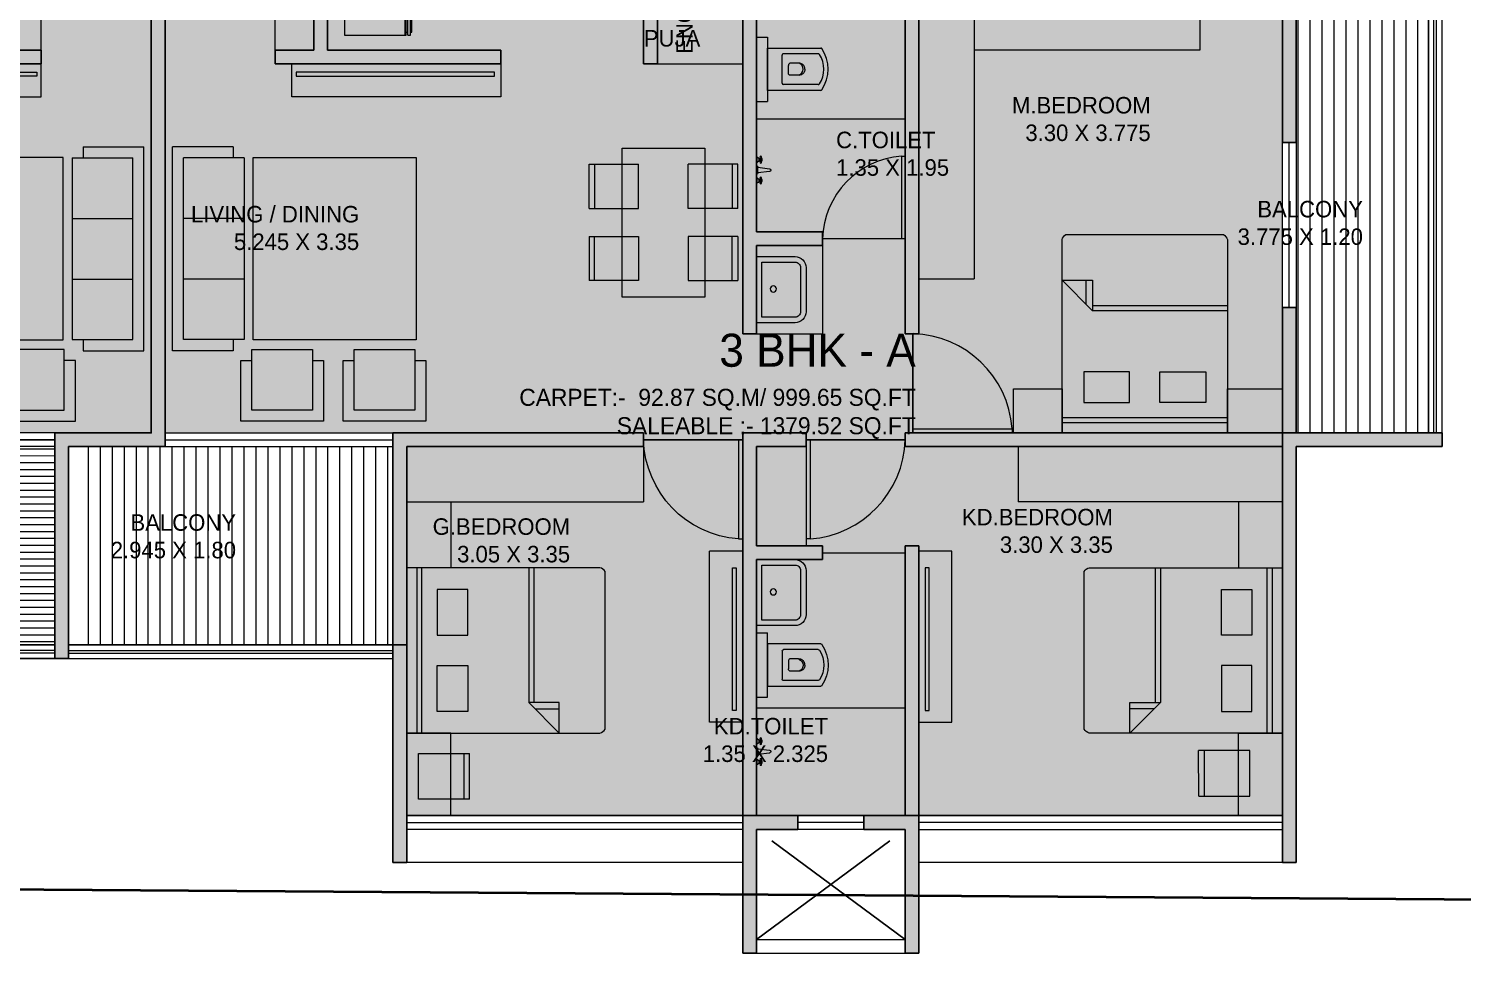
# Model space of a CAD drawing. Header units: metres. Extents: x 494 to 1845, y -666 to 1061.
# Drawn here: x 1758.202 to 1759.066, y 275.565 to 276.122 of the extents above; entities that cross this region are included whole.
import ezdxf

# ---------------------------------------------------------------- set-up
doc = ezdxf.new("R2010")
doc.units = ezdxf.units.M
doc.header["$MEASUREMENT"] = 0
for name, pattern in [('1', [0]), ('141011 - Typical Flr Plans -1 - 1.5 & 1-2 BHK_ Kolshet Namrata1$0$HIDDEN', [0.375, 0.25, -0.125]), ('DASHED2', [0.375, 0.25, -0.125])]:
    doc.linetypes.add(name, pattern=pattern)
for name, color, linetype in [('A-AREA', 1, 'Continuous'), ('CLOUMN GRID', 7, 'Continuous'), ('door', 8, 'Continuous'), ('PLOT - SURVEY', 1, '1'), ('sliding', 4, '1'), ('VDA-TEXT', 250, '1'), ('VDA-WALL BELOW', 8, 'Continuous')]:
    doc.layers.add(name, color=color, linetype=linetype)
for name, color, linetype, lineweight in [('A-Furniture', 8, 'Continuous', 13), ('VDA-DOOR', 23, 'Continuous', 5), ('VDA-FURNITURE', 8, 'Continuous', 13), ('VDA-HATCH', 8, 'Continuous', 9), ('VDA-RAILING', 25, 'Continuous', 5), ('VDA-SLIDING DOOR', 4, 'Continuous', 9), ('VDA-WALL', 250, 'Continuous', 25), ('VDA_FURNITURE', 8, 'Continuous', 13), ('WALL BELOW', 8, 'Continuous', 9), ('window', 5, 'Continuous', 13)]:
    doc.layers.add(name, color=color, linetype=linetype, lineweight=lineweight)
doc.styles.add('arial', font='arial.ttf', dxfattribs={"height": 0.3})
doc.styles.get("Standard").update_dxf_attribs({"font": 'arial.ttf'})

# ---------------------------------------------------------------- blocks, each defined once
blk = doc.blocks.new('zw$FFF1')
at = {"layer": 'A-Furniture', "color": 8, "extrusion": (1.51523e-06, 1.20478e-06, 1)}
for p, q in [((1.371, 2.489), (0.621, 2.489)), ((0.621, 2.489), (0.621, 1.939)), ((1.371, 1.939), (1.371, 2.489)), ((2.299, 2.489), (1.549, 2.489)), ((1.549, 2.489), (1.549, 1.939)), ((2.299, 1.939), (2.299, 2.489)), ((1.271, 2.389), (0.721, 2.389)), ((0.721, 2.389), (0.721, 1.839)), ((1.271, 1.839), (1.271, 2.389)), ((2.199, 2.389), (1.649, 2.389)), ((1.649, 2.389), (1.649, 1.839)), ((2.199, 1.839), (2.199, 2.389)), ((0.621, 1.939), (0.721, 1.939)), ((0.721, 1.939), (0.721, 1.939)), ((0.721, 1.839), (1.271, 1.839)), ((1.271, 1.939), (1.371, 1.939)), ((1.549, 1.939), (1.649, 1.939)), ((1.649, 1.939), (1.649, 1.939)), ((1.649, 1.839), (2.199, 1.839)), ((2.199, 1.939), (2.299, 1.939))]:
    blk.add_line(p, q, dxfattribs=at)
at = {"layer": 'A-Furniture', "color": 8, "extrusion": (1.51523e-06, -1.20478e-06, 1)}
for p, q in [((0.55, 1.85), (0, 1.85)), ((0, 1.85), (0, 0)), ((0.55, 1.75), (0.55, 1.85)), ((0.65, 1.75), (0.1, 1.75)), ((0.1, 1.75), (0.1, 0.1)), ((0.65, 0.1), (0.65, 1.75)), ((2.213, 1.753), (0.733, 1.753)), ((0.733, 1.753), (0.733, 0.097)), ((2.213, 0.097), (2.213, 1.753)), ((0.65, 1.2), (0.1, 1.2)), ((0.65, 0.65), (0.1, 0.65)), ((0.55, 0), (0, 0)), ((0.65, 0.1), (0.1, 0.1)), ((0.55, 0), (0.55, 0.1)), ((0.733, 0.097), (2.213, 0.097))]:
    blk.add_line(p, q, dxfattribs=at)
blk = doc.blocks.new('zw$7E38')
at = {"layer": 'VDA-HATCH'}
h = blk.add_hatch(color=8, dxfattribs=at)
h.dxf.hatch_style = 1
h.paths.add_polyline_path([(4.6, 9.9), (4.725, 9.9), (4.725, 10.8), (8.075, 10.8), (8.075, 7.375), (6.825, 7.375), (6.825, 7.25), (8.55, 7.25), (8.55, 7.375), (8.2, 7.375), (8.2, 8.875), (8.55, 8.875), (8.55, 9), (8.2, 9), (8.2, 10.925), (4.6, 10.925)])
h.paths.add_polyline_path([(0, 10.325), (1.6, 10.325), (1.6, 9.182), (1.475, 9.182), (1.475, 10.2), (0.125, 10.2), (0.125, 3.9), (0.825, 3.9), (0.825, 3.775), (0.125, 3.775), (0.125, 2.45), (0, 2.45), (0, 7.8)])
h.paths.add_polyline_path([(0.875, 7.738), (0.875, 7.8), (1.475, 7.8), (1.475, 8.582), (1.6, 8.582), (1.6, 7.8), (3.25, 7.8), (3.625, 7.8), (3.625, 7.675), (3.25, 7.675), (3.25, 4.8), (3.125, 4.8), (3.125, 7.675), (0.875, 7.675)])
h.paths.add_polyline_path([(4.15, 3.775), (4.15, 3.9), (6.375, 3.9), (6.375, 0), (6.25, 0), (6.25, 3.775)])
h.paths.add_polyline_path([(9.55, 9), (9.675, 9), (9.675, 3.775), (8.8, 3.775), (8.8, 1.85), (8.675, 1.85), (8.675, 3.9), (9.55, 3.9)])
h.paths.add_polyline_path([(4, 5.6), (4, 5.725), (4.6, 5.725), (4.6, 7.675), (4.225, 7.675), (4.225, 7.8), (4.6, 7.8), (4.6, 8.7), (4.725, 8.7), (4.725, 7.8), (5.625, 7.8), (5.625, 7.25), (5.5, 7.25), (5.5, 7.675), (4.725, 7.675), (4.725, 4.8), (4.6, 4.8), (4.6, 5.6)])
h.paths.add_polyline_path([(3.125, 0), (3.125, 3.775), (2.425, 3.775), (2.425, 3.9), (3.25, 3.9), (3.25, 0)])
at = {"layer": 'VDA-HATCH', "lineweight": 30, "true_color": 0xf2f5ea}
h = blk.add_hatch(color=7, dxfattribs=at)
h.dxf.hatch_style = 1
h.paths.add_polyline_path([(3.188, 3.9), (3.25, 3.9), (3.25, 3.838), (4.15, 3.838), (4.15, 3.9), (6.375, 3.9), (8.525, 3.9), (9.55, 3.9), (9.55, 8.938), (8.55, 8.938), (8.55, 8.875), (8.2, 8.875), (8.2, 7.375), (8.55, 7.375), (8.55, 7.25), (6.825, 7.25), (6.825, 7.375), (8.075, 7.375), (8.075, 10.8), (5.625, 10.8), (5.625, 7.8), (5.625, 7.25), (5.5, 7.25), (5.5, 7.675), (4.725, 7.675), (4.725, 4.8), (4.6, 4.8), (4.6, 5.6), (4, 5.6), (4, 5.663), (3.25, 5.663), (3.25, 4.8), (3.188, 4.8)])
h.paths.add_polyline_path([(0.125, 3.9), (1.325, 3.9), (3.125, 3.9), (3.188, 3.9), (3.188, 4.8), (3.125, 4.8), (3.125, 7.675), (0.875, 7.675), (0.875, 7.738), (0.125, 7.738)])
h.paths.add_polyline_path([(3.25, 0.425), (6.25, 0.425), (6.25, 3.775), (4.15, 3.775), (4.15, 3.838), (3.25, 3.838)])
at = {"layer": 'VDA-HATCH', "lineweight": 18, "true_color": 0xd3dcb7}
h = blk.add_hatch(dxfattribs=at)
h.set_pattern_fill('ANSI31', color=254, scale=0.5, angle=134.9993)
h.set_pattern_definition([(179.9993, (28.49362, 2.90785), (-7.6e-07, -0.0625), [])])
h.paths.add_polyline_path([(0.125, 2.575), (3.125, 2.575), (3.125, 3.775), (2.425, 3.775), (0.825, 3.775), (0.125, 3.775)])
h.paths.add_polyline_path([(6.375, 1.975), (8.675, 1.975), (8.675, 3.775), (6.375, 3.775), (6.375, 1.975)])
at = {"layer": 'A-AREA', "color": 160}
blk.add_lwpolyline([(4.725, 10.8), (8.075, 10.8), (8.075, 8.875), (8.55, 8.875), (8.55, 9), (9.55, 9), (9.55, 3.9), (8.675, 3.9), (8.675, 1.975), (6.25, 1.975), (6.25, 0.425), (3.25, 0.425), (3.25, 2.575), (0.125, 2.575), (0.125, 10.2), (1.475, 10.2), (1.475, 7.675), (4.725, 7.675)], close=True, dxfattribs=at)
at = {"layer": 'sliding'}
blk.add_line((8.675, 3.838), (6.375, 3.838), dxfattribs=at)
at = {"layer": 'VDA-FURNITURE'}
blk.add_line((8.55, 7.375), (8.55, 8.875), dxfattribs=at)
blk.add_lwpolyline([(6.825, 7.25), (6.825, 6.95), (8.55, 6.95), (8.55, 7.25)], dxfattribs=at)
blk.add_lwpolyline([(6.884, 7.175), (8.51, 7.175), (8.51, 7.139), (6.884, 7.139)], close=True, dxfattribs=at)
at = {"layer": 'VDA-RAILING'}
for p, q in [((8.675, 1.925), (6.375, 1.925)), ((8.675, 1.9), (6.375, 1.9))]:
    blk.add_line(p, q, dxfattribs=at)
at = {"layer": 'VDA-WALL'}
for p, q in [((9.55, 9), (9.55, 3.9)), ((9.55, 7.25), (9.55, 9)), ((9.675, 9), (9.675, 3.9)), ((9.675, 7.375), (9.675, 9)), ((8.55, 7.375), (8.2, 7.375)), ((8.55, 7.25), (8.55, 7.375)), ((9.675, 7.375), (9.675, 3.775)), ((8.55, 7.25), (6.825, 7.25)), ((9.55, 7.25), (9.55, 3.9)), ((8.675, 1.85), (8.675, 3.9)), ((8.675, 3.9), (9.55, 3.9)), ((8.8, 1.85), (8.8, 3.775)), ((8.8, 3.775), (9.675, 3.775)), ((8.675, 1.85), (8.8, 1.85))]:
    blk.add_line(p, q, dxfattribs=at)
at = {"layer": 'VDA-WALL BELOW'}
for p, q in [((8.675, 1.975), (6.375, 1.975)), ((8.675, 1.85), (6.375, 1.85))]:
    blk.add_line(p, q, dxfattribs=at)
at = {"layer": 'WALL BELOW'}
for p, q in [((8.675, 3.9), (6.375, 3.9)), ((8.675, 3.775), (6.375, 3.775))]:
    blk.add_line(p, q, dxfattribs=at)
at = {"layer": 'VDA-FURNITURE', "rotation": 180.0000002734224}
blk.add_blockref('zw$FFF1', (9.482, 6.496), dxfattribs=at)
blk = doc.blocks.new('zw$FB86')
at = {"layer": 'VDA-FURNITURE'}
for points in [[(0, 0.45), (0, 0.1, 0.414214), (0.1, 0), (0.5, 0, 0.414214), (0.6, 0.1), (0.6, 0.45)], [(0.05, 0.4), (0.05, 0.1, 0.414214), (0.1, 0.05), (0.5, 0.05, 0.414214), (0.55, 0.1), (0.55, 0.4)]]:
    blk.add_lwpolyline(points, format="xyb", close=True, dxfattribs=at)
blk.add_circle((0.294, 0.297), 0.0278, dxfattribs=at)
blk = doc.blocks.new('zw$1B49')
at = {"layer": 'VDA-FURNITURE'}
for p, q in [((0, 0), (0.072, 0)), ((0.013, 0.007), (0.059, 0.007)), ((0.026, 0.042), (0.02, 0.042)), ((0.026, 0.036), (0.02, 0.036)), ((0.048, 0.02), (0.024, 0.02)), ((0.026, 0.026), (0.026, 0.052)), ((0.026, 0.052), (0.046, 0.052)), ((0.046, 0.026), (0.026, 0.026)), ((0.046, 0.052), (0.046, 0.026)), ((0.046, 0.042), (0.052, 0.042)), ((0.046, 0.036), (0.052, 0.036)), ((0.091, 0), (0.169, 0)), ((0.117, 0.117), (0.104, 0.013)), ((0.104, 0.013), (0.156, 0.013)), ((0.156, 0.013), (0.143, 0.117)), ((0.189, 0), (0.261, 0)), ((0.202, 0.007), (0.248, 0.007)), ((0.215, 0.042), (0.209, 0.042)), ((0.215, 0.036), (0.209, 0.036)), ((0.237, 0.02), (0.212, 0.02)), ((0.215, 0.026), (0.215, 0.052)), ((0.215, 0.052), (0.235, 0.052)), ((0.235, 0.026), (0.215, 0.026)), ((0.235, 0.052), (0.235, 0.026)), ((0.235, 0.042), (0.241, 0.042)), ((0.235, 0.036), (0.241, 0.036))]:
    blk.add_line(p, q, dxfattribs=at)
for centre in [(0.013, 0.039), (0.036, 0.039), (0.059, 0.039), (0.202, 0.039), (0.225, 0.039), (0.248, 0.039)]:
    blk.add_circle(centre, 0.00728, dxfattribs=at)
for centre, radius, start, end in [((0.13, 0.117), 0.013, 0, 180), ((-0.01, 0.036), 0.0371, 285.2551, 344.7449), ((0.081, 0.036), 0.0371, 195.2551, 254.7449), ((0.11, -0.005), 0.0191, 106.1502, 163.8498), ((0.151, -0.005), 0.0191, 16.1502, 73.8498), ((0.179, 0.036), 0.0371, 285.2551, 344.7449), ((0.27, 0.036), 0.0371, 195.2551, 254.7449)]:
    blk.add_arc(centre, radius, start, end, dxfattribs=at)
blk = doc.blocks.new('zw$2702')
at = {"layer": 'VDA-FURNITURE'}
for p, q in [((0.55, 0), (0.55, 0.585)), ((0.65, 0.585), (0.55, 0.585)), ((0.65, 0), (0.65, 0.585)), ((0.066, 0.485), (0.55, 0.485)), ((0.089, 0.432), (0.406, 0.432)), ((0.418, 0.42), (0.418, 0.164)), ((0.55, 0.485), (0.55, 0.1)), ((0.21, 0.297), (0.211, 0.3)), ((0.21, 0.294), (0.21, 0.297)), ((0.21, 0.292), (0.21, 0.294)), ((0.21, 0.292), (0.21, 0.291)), ((0.21, 0.292), (0.21, 0.292)), ((0.21, 0.291), (0.21, 0.289)), ((0.21, 0.289), (0.21, 0.287)), ((0.21, 0.287), (0.211, 0.283)), ((0.211, 0.305), (0.213, 0.309)), ((0.211, 0.3), (0.211, 0.305)), ((0.211, 0.283), (0.211, 0.279)), ((0.211, 0.279), (0.213, 0.274)), ((0.213, 0.309), (0.214, 0.314)), ((0.213, 0.274), (0.214, 0.269)), ((0.214, 0.314), (0.217, 0.319)), ((0.214, 0.269), (0.217, 0.264)), ((0.217, 0.319), (0.22, 0.324)), ((0.217, 0.264), (0.22, 0.259)), ((0.22, 0.324), (0.223, 0.329)), ((0.223, 0.329), (0.228, 0.334)), ((0.228, 0.334), (0.234, 0.338)), ((0.234, 0.338), (0.24, 0.342)), ((0.24, 0.342), (0.248, 0.344)), ((0.248, 0.344), (0.257, 0.346)), ((0.257, 0.346), (0.268, 0.347)), ((0.268, 0.347), (0.278, 0.347)), ((0.278, 0.347), (0.287, 0.347)), ((0.287, 0.347), (0.296, 0.347)), ((0.296, 0.347), (0.303, 0.347)), ((0.303, 0.347), (0.31, 0.347)), ((0.31, 0.347), (0.316, 0.347)), ((0.316, 0.347), (0.321, 0.347)), ((0.321, 0.347), (0.325, 0.347)), ((0.325, 0.347), (0.329, 0.347)), ((0.329, 0.347), (0.332, 0.347)), ((0.332, 0.347), (0.334, 0.347)), ((0.334, 0.347), (0.336, 0.347)), ((0.336, 0.347), (0.338, 0.347)), ((0.338, 0.347), (0.339, 0.347)), ((0.339, 0.347), (0.34, 0.347)), ((0.34, 0.347), (0.342, 0.347)), ((0.342, 0.347), (0.346, 0.347)), ((0.346, 0.347), (0.35, 0.346)), ((0.35, 0.346), (0.354, 0.344)), ((0.354, 0.344), (0.357, 0.34)), ((0.357, 0.34), (0.358, 0.337)), ((0.358, 0.337), (0.359, 0.334)), ((0.359, 0.334), (0.36, 0.33)), ((0.36, 0.33), (0.36, 0.326)), ((0.36, 0.326), (0.36, 0.259)), ((0.089, 0.152), (0.406, 0.152)), ((0.22, 0.259), (0.223, 0.254)), ((0.223, 0.254), (0.228, 0.249)), ((0.228, 0.249), (0.234, 0.245)), ((0.234, 0.245), (0.24, 0.242)), ((0.24, 0.242), (0.248, 0.239)), ((0.248, 0.239), (0.257, 0.237)), ((0.257, 0.237), (0.268, 0.237)), ((0.268, 0.237), (0.278, 0.237)), ((0.278, 0.237), (0.287, 0.237)), ((0.287, 0.237), (0.296, 0.237)), ((0.296, 0.237), (0.304, 0.237)), ((0.304, 0.237), (0.31, 0.237)), ((0.31, 0.237), (0.316, 0.237)), ((0.316, 0.237), (0.321, 0.237)), ((0.321, 0.237), (0.325, 0.237)), ((0.325, 0.237), (0.329, 0.237)), ((0.329, 0.237), (0.332, 0.237)), ((0.332, 0.237), (0.334, 0.237)), ((0.334, 0.237), (0.336, 0.237)), ((0.336, 0.237), (0.339, 0.237)), ((0.339, 0.237), (0.339, 0.237)), ((0.339, 0.237), (0.34, 0.237)), ((0.34, 0.237), (0.343, 0.237)), ((0.35, 0.239), (0.354, 0.242)), ((0.354, 0.242), (0.357, 0.245)), ((0.357, 0.245), (0.358, 0.248)), ((0.358, 0.248), (0.359, 0.251)), ((0.359, 0.251), (0.36, 0.255)), ((0.36, 0.255), (0.36, 0.259)), ((0.55, 0.1), (0.066, 0.1)), ((0.65, 0), (0.55, 0))]:
    blk.add_line(p, q, dxfattribs=at)
for centre, radius, start, end in [((0.339, 0.292), 0.339, 146.5315, 213.4685), ((0.288, 0.292), 0.249, 147.4568, 212.5432), ((0.066, 0.473), 0.012, 90, 146.5315), ((0.089, 0.42), 0.012, 90, 150.4907), ((0.406, 0.42), 0.012, 0, 90), ((0.285, 0.291), 0.0588, 109.8583, 247.3192), ((0.089, 0.164), 0.012, 209.5093, 270), ((0.334, 0.28), 0.0442, 281.0815, 290.9254), ((0.406, 0.164), 0.012, 270, 0), ((0.066, 0.112), 0.012, 213.4685, 270)]:
    blk.add_arc(centre, radius, start, end, dxfattribs=at)
blk = doc.blocks.new('zw$DE63')
at = {"layer": 'VDA-FURNITURE', "extrusion": (-1.50799e-06, 1.20478e-06, 1)}
for p, q in [((0, 1.465), (0, 0.035)), ((1.8, 1.5), (0.046, 1.5)), ((0.692, 1.223), (0.415, 1.5)), ((0.415, 1.5), (0.415, 1.223)), ((1.8, 1.5), (1.662, 1.5)), ((1.662, 1.5), (1.662, 0)), ((1.708, 0), (1.708, 1.5)), ((1.8, 0), (1.8, 1.5)), ((1.8, 0), (1.8, 1.5)), ((1.246, 0.888), (1.246, 1.304)), ((1.246, 1.304), (1.523, 1.304)), ((1.523, 1.304), (1.523, 0.888)), ((0.635, 1.281), (0.415, 1.281)), ((0.415, 1.223), (0.692, 1.223)), ((0.646, 0), (0.646, 1.223)), ((0.692, 0), (0.692, 1.223)), ((1.523, 0.888), (1.246, 0.888)), ((1.523, 0.612), (1.246, 0.612)), ((1.246, 0.612), (1.246, 0.196)), ((1.523, 0.196), (1.523, 0.612)), ((1.246, 0.196), (1.523, 0.196)), ((0.046, 0), (1.8, 0)), ((1.662, 0), (1.8, 0))]:
    blk.add_line(p, q, dxfattribs=at)
at = {"layer": 'VDA-FURNITURE'}
for centre, start, end in [((0.065, 1.427), 104.4386, 149.3026), ((0.065, 0.073), 210.6974, 255.5614)]:
    blk.add_arc(centre, 0.0756, start, end, dxfattribs=at)
blk = doc.blocks.new('zw$DD4')
at = {"layer": 'A-Furniture', "extrusion": (1.20478e-06, -1.51523e-06, 1)}
for p, q in [((0.3, 1.352), (0.3, 0)), ((1.05, 1.352), (0.3, 1.352)), ((1.05, 0), (1.05, 1.352)), ((0.45, 1.203), (0, 1.203)), ((0, 0.803), (0, 1.203)), ((0.05, 1.203), (0.05, 0.803)), ((0.45, 0.803), (0.45, 1.203)), ((0.9, 0.803), (0.9, 1.203)), ((0.9, 1.203), (1.35, 1.203)), ((1.3, 1.203), (1.3, 0.803)), ((1.35, 0.803), (1.35, 1.203)), ((0, 0.803), (0.45, 0.803)), ((1.35, 0.803), (0.9, 0.803)), ((0, 0.547), (0.45, 0.547)), ((0, 0.547), (0, 0.147)), ((0.05, 0.147), (0.05, 0.547)), ((0.45, 0.547), (0.45, 0.147)), ((1.35, 0.547), (0.9, 0.547)), ((0.9, 0.547), (0.9, 0.147)), ((1.3, 0.147), (1.3, 0.547)), ((1.35, 0.547), (1.35, 0.147)), ((0, 0.147), (0.45, 0.147)), ((1.35, 0.147), (0.9, 0.147)), ((0.3, 0), (1.05, 0))]:
    blk.add_line(p, q, dxfattribs=at)
blk = doc.blocks.new('zw$8B81')
at = {"layer": 'VDA-FURNITURE', "extrusion": (-2.11098e-05, -1.08635e-08, 1)}
for p, q in [((0.013, 0.575), (0, 0.575)), ((0, 0.575), (0, 0.325)), ((0.037, 0.6), (0.013, 0.6)), ((0.013, 0.6), (0.013, 0)), ((0.037, 0.6), (0.037, 0)), ((0.05, 0.575), (0.037, 0.575)), ((0.612, 0.6), (0.05, 0.6)), ((0.05, 0.6), (0.05, 0)), ((0.062, 0.6), (0.062, 0)), ((0.612, 0), (0.612, 0.6)), ((0.013, 0.325), (0, 0.325)), ((0.013, 0), (0.037, 0)), ((0.037, 0.025), (0.05, 0.025)), ((0.05, 0), (0.612, 0))]:
    blk.add_line(p, q, dxfattribs=at)
blk = doc.blocks.new('DFV')
at = {"layer": 'VDA_FURNITURE'}
for p, q in [((164.983, 153.532), (164.983, 153.067)), ((164.983, 153.532), (165.397, 153.532)), ((165.397, 153.481), (164.983, 153.481)), ((165.397, 153.067), (165.397, 153.532)), ((164.983, 153.067), (165.397, 153.067))]:
    blk.add_line(p, q, dxfattribs=at)
blk = doc.blocks.new('zw$F1DC')
at = {"layer": 'VDA-DOOR'}
for p, q in [((0, 0), (0, 0.9)), ((0, 0.038), (0.9, 0.038)), ((0, 0), (0.9, 0)), ((0.9, 0.038), (0.9, 0))]:
    blk.add_line(p, q, dxfattribs=at).dxf.unprotected_set("ltscale", 0)
at = {"layer": 'VDA-DOOR', "linetype": 'DASHED2', "ltscale": 0.3}
blk.add_arc((-0.028, -0.03), 0.931, 4.2128, 88.2563, dxfattribs=at)
blk = doc.blocks.new('zw$AB1F')
at = {"layer": 'VDA-DOOR', "xscale": 1.111111111003124, "yscale": 1.111111111003124, "zscale": 1.111111111003124, "rotation": 90.00000000080222}
blk.add_blockref('zw$F1DC', (1, 0), dxfattribs=at)
blk = doc.blocks.new('ASDFFFFFFFF')
at = {"layer": 'VDA-HATCH', "extrusion": (4.36827e-06, 5.81046e-06, 1)}
h = blk.add_hatch(color=8, dxfattribs=at)
h.dxf.hatch_style = 1
h.paths.add_polyline_path([(1550.06, 505.881), (1550.06, 505.819), (1553.485, 505.819), (1553.485, 502.044), (1553.61, 502.044), (1553.61, 505.819), (1554.935, 505.819), (1554.935, 505.944), (1553.61, 505.944), (1553.61, 507.081), (1553.485, 507.081), (1553.485, 505.944), (1550.06, 505.944)])
h.paths.add_polyline_path([(1543.215, 512.219), (1548.71, 512.219), (1548.71, 512.094), (1544.815, 512.094), (1544.815, 509.419), (1546.485, 509.419), (1546.485, 509.294), (1544.34, 509.294), (1544.34, 509.419), (1544.69, 509.419), (1544.69, 510.769), (1544.34, 510.769), (1544.34, 510.894), (1544.69, 510.894), (1544.69, 512.094), (1543.215, 512.094)])
h.paths.add_polyline_path([(1550.06, 507.431), (1550.06, 506.844), (1550.185, 506.844), (1550.185, 509.719), (1552.735, 509.719), (1552.735, 509.844), (1551.085, 509.844), (1551.085, 511.194), (1552.135, 511.194), (1552.135, 511.319), (1550.96, 511.319), (1550.96, 509.844), (1550.06, 509.844), (1550.06, 509.844), (1549.685, 509.844), (1549.685, 509.719), (1550.06, 509.719)])
h.paths.add_polyline_path([(1545.41, 505.944), (1545.41, 502.044), (1545.535, 502.044), (1545.535, 505.819), (1547.685, 505.819), (1547.685, 505.944), (1545.41, 505.944)])
h.paths.add_polyline_path([(1542.34, 505.944), (1542.34, 503.894), (1542.465, 503.894), (1542.465, 505.819), (1543.34, 505.819), (1543.34, 510.894), (1543.215, 510.894), (1543.215, 505.944)])
h.paths.add_polyline_path([(1547.685, 509.844), (1547.685, 509.294), (1547.81, 509.294), (1547.81, 509.719), (1548.585, 509.719), (1548.585, 506.844), (1548.71, 506.844), (1548.71, 507.644), (1549.31, 507.644), (1549.31, 507.769), (1548.71, 507.769), (1548.71, 509.719), (1549.085, 509.719), (1549.085, 509.844), (1548.71, 509.844), (1548.71, 509.419), (1548.71, 510.894), (1548.585, 510.894), (1548.585, 509.844)])
h.paths.add_polyline_path([(1553.485, 509.781), (1553.485, 509.719), (1553.485, 509.719), (1553.485, 508.581), (1553.61, 508.581), (1553.61, 509.719), (1554.935, 509.719), (1554.935, 509.844), (1553.61, 509.844), (1553.61, 511.319), (1552.735, 511.319), (1552.735, 511.194), (1553.485, 511.194), (1553.485, 509.844), (1553.485, 509.844)])
h.paths.add_polyline_path([(1548.585, 505.881), (1548.585, 501.219), (1548.71, 501.219), (1548.71, 502.344), (1549.085, 502.344), (1549.085, 502.469), (1548.71, 502.469), (1548.71, 504.794), (1549.31, 504.794), (1549.31, 504.919), (1548.71, 504.919), (1548.71, 505.819), (1549.16, 505.819), (1549.16, 505.944), (1548.585, 505.944)])
h.paths.add_polyline_path([(1550.06, 504.856), (1550.06, 502.469), (1549.685, 502.469), (1549.685, 502.344), (1550.06, 502.344), (1550.06, 501.219), (1550.185, 501.219), (1550.185, 504.919), (1550.06, 504.919)])
at = {"layer": 'VDA-HATCH', "lineweight": 15, "true_color": 0x9ecfff, "extrusion": (4.36827e-06, 5.81046e-06, 1)}
h = blk.add_hatch(dxfattribs=at)
h.set_pattern_fill('ANSI31', color=141, scale=0.87, angle=45)
h.set_pattern_definition([(270, (1579.88095, 514.14394), (-0.10875, -1e-17), [])])
h.paths.add_polyline_path([(1542.56, 505.819), (1543.435, 505.819), (1545.41, 505.819), (1545.41, 504.019), (1542.56, 504.019)])
h.paths.add_polyline_path([(1553.61, 509.719), (1553.61, 508.581), (1553.61, 507.081), (1553.61, 505.944), (1554.81, 505.944), (1554.81, 509.719)])
h.paths.add_polyline_path([(1547.685, 512.094), (1547.685, 509.844), (1548.585, 509.844), (1548.585, 510.894), (1548.585, 512.094), (1547.685, 512.094)])
at = {"layer": 'VDA-HATCH', "lineweight": 30, "true_color": 0xf0f7ff, "extrusion": (4.36827e-06, 5.81046e-06, 1)}
h = blk.add_hatch(color=7, dxfattribs=at)
h.dxf.hatch_style = 1
h.paths.add_polyline_path([(1543.34, 510.831), (1543.34, 505.944), (1545.41, 505.944), (1547.685, 505.944), (1547.685, 505.881), (1548.585, 505.881), (1548.585, 505.944), (1549.16, 505.944), (1549.16, 505.881), (1550.06, 505.881), (1550.06, 505.944), (1550.131, 505.944), (1550.131, 506.844), (1550.06, 506.844), (1550.06, 507.706), (1549.31, 507.706), (1549.31, 507.644), (1548.71, 507.644), (1548.71, 506.844), (1548.585, 506.844), (1548.585, 509.294), (1548.585, 509.719), (1547.81, 509.719), (1547.81, 509.294), (1547.685, 509.294), (1547.685, 512.094), (1544.815, 512.094), (1544.815, 509.419), (1546.485, 509.419), (1546.485, 509.294), (1544.34, 509.294), (1544.34, 509.419), (1544.69, 509.419), (1544.69, 510.769), (1544.34, 510.769), (1544.34, 510.831)])
h.paths.add_polyline_path([(1548.71, 505.819), (1549.16, 505.819), (1549.16, 505.881), (1550.06, 505.881), (1550.06, 505.819), (1553.485, 505.819), (1553.485, 502.469), (1550.185, 502.469), (1550.185, 504.919), (1550.06, 504.919), (1550.06, 504.856), (1549.31, 504.856), (1549.31, 504.919), (1548.71, 504.919)])
h.paths.add_polyline_path([(1550.131, 506.844), (1550.131, 505.944), (1553.485, 505.944), (1553.485, 507.081), (1553.485, 508.581), (1553.485, 509.719), (1553.485, 509.719), (1553.485, 509.781), (1552.735, 509.781), (1552.735, 509.719), (1550.185, 509.719), (1550.185, 506.844)])
h.paths.add_polyline_path([(1545.535, 505.819), (1547.685, 505.819), (1547.685, 505.881), (1548.585, 505.881), (1548.585, 502.469), (1545.535, 502.469)])
h.paths.add_polyline_path([(1543.215, 512.094), (1544.69, 512.094), (1544.69, 510.894), (1544.34, 510.894), (1544.34, 510.831), (1543.34, 510.831), (1543.34, 510.894), (1543.215, 510.894)])
at = {"layer": 'VDA-HATCH', "lineweight": 30, "true_color": 0xd1e8ff, "extrusion": (4.36827e-06, 5.81046e-06, 1)}
h = blk.add_hatch(color=254, dxfattribs=at)
h.dxf.hatch_style = 1
h.paths.add_polyline_path([(1551.085, 511.194), (1551.085, 509.844), (1552.735, 509.844), (1552.735, 509.781), (1553.485, 509.781), (1553.485, 509.844), (1553.485, 509.844), (1553.485, 511.194), (1552.735, 511.194), (1552.135, 511.194)])
h.paths.add_polyline_path([(1548.71, 502.469), (1549.085, 502.469), (1549.685, 502.469), (1550.06, 502.469), (1550.06, 504.856), (1549.31, 504.856), (1549.31, 504.794), (1548.71, 504.794)])
h.paths.add_polyline_path([(1548.71, 509.719), (1548.71, 507.769), (1549.31, 507.769), (1549.31, 507.706), (1550.06, 507.706), (1550.06, 509.719)])
at = {"layer": 'A-AREA', "color": 3, "extrusion": (4.36827e-06, 5.81046e-06, 1), "elevation": 0.01}
blk.add_lwpolyline([(1543.215, 510.894), (1543.215, 512.094), (1548.585, 512.094), (1548.585, 509.719), (1551.085, 509.719), (1551.085, 511.194), (1553.485, 511.194), (1553.485, 509.719), (1554.81, 509.719), (1554.81, 505.944), (1553.485, 505.944), (1553.485, 502.469), (1545.535, 502.469), (1545.535, 504.019), (1542.465, 504.019), (1542.465, 505.819), (1543.34, 505.819), (1543.34, 510.894)], close=True, dxfattribs=at)
at = {"layer": 'door', "linetype": '141011 - Typical Flr Plans -1 - 1.5 & 1-2 BHK_ Kolshet Namrata1$0$HIDDEN', "extrusion": (4.36827e-06, 5.81046e-06, 1)}
for p, q in [((1548.71, 501.344), (1550.06, 502.344)), ((1550.06, 501.344), (1548.71, 502.344))]:
    blk.add_line(p, q, dxfattribs=at)
at = {"layer": 'VDA-DOOR', "extrusion": (5.28879e-06, -0.00016495, 1)}
blk.add_line((1550.06, 507.706), (1549.31, 507.706), dxfattribs=at)
at = {"layer": 'VDA-DOOR', "extrusion": (4.36827e-06, 5.81046e-06, 1)}
for p, q in [((1550.131, 506.844), (1550.131, 505.944)), ((1547.685, 505.881), (1548.585, 505.881)), ((1550.06, 505.881), (1549.16, 505.881)), ((1549.31, 504.856), (1550.06, 504.856))]:
    blk.add_line(p, q, dxfattribs=at)
at = {"layer": 'VDA-FURNITURE', "extrusion": (4.36827e-06, 5.81046e-06, 1)}
for p, q in [((1544.34, 509.419), (1544.34, 510.769)), ((1550.685, 509.719), (1550.685, 507.342)), ((1552.735, 509.719), (1552.735, 509.419)), ((1552.735, 509.419), (1550.685, 509.419)), ((1547.81, 509.294), (1548.585, 509.294)), ((1548.71, 508.794), (1550.06, 508.794)), ((1549.31, 507.644), (1549.31, 506.844)), ((1550.185, 507.342), (1550.685, 507.342)), ((1548.71, 506.844), (1549.31, 506.844)), ((1547.685, 505.819), (1547.685, 505.319)), ((1549.16, 505.819), (1549.16, 504.919)), ((1551.085, 505.819), (1551.085, 505.319)), ((1545.535, 505.319), (1547.685, 505.319)), ((1553.485, 505.319), (1551.085, 505.319)), ((1548.285, 503.319), (1548.285, 504.869)), ((1548.585, 504.869), (1548.285, 504.869)), ((1550.485, 504.869), (1550.185, 504.869)), ((1550.485, 503.319), (1550.485, 504.869)), ((1550.06, 503.444), (1548.71, 503.444)), ((1548.585, 503.319), (1548.285, 503.319)), ((1550.185, 503.319), (1550.485, 503.319))]:
    blk.add_line(p, q, dxfattribs=at)
at = {"layer": 'VDA-FURNITURE', "extrusion": (4.36827e-06, 5.81046e-06, 1), "elevation": 0.01}
blk.add_lwpolyline([(1546.39, 509.294), (1546.39, 508.994), (1544.49, 508.994), (1544.49, 509.294)], dxfattribs=at)
for points in [[(1546.331, 509.219), (1544.53, 509.219), (1544.53, 509.183), (1546.331, 509.183)], [(1551.485, 506.344), (1551.485, 505.944), (1551.045, 505.944), (1551.045, 506.344)], [(1553.485, 506.344), (1553.485, 505.944), (1552.985, 505.944), (1552.985, 506.344)], [(1545.935, 504.719), (1545.535, 504.719), (1545.535, 505.319), (1545.935, 505.319)], [(1553.085, 504.719), (1553.485, 504.719), (1553.485, 505.319), (1553.085, 505.319)], [(1548.527, 503.423), (1548.492, 503.423), (1548.492, 504.719), (1548.527, 504.719)], [(1550.243, 503.423), (1550.277, 503.423), (1550.277, 504.719), (1550.243, 504.719)], [(1545.935, 503.219), (1545.535, 503.219), (1545.535, 502.469), (1545.935, 502.469)], [(1553.085, 503.219), (1553.485, 503.219), (1553.485, 502.469), (1553.085, 502.469)]]:
    blk.add_lwpolyline(points, close=True, dxfattribs=at)
at = {"layer": 'VDA-RAILING', "lineweight": 0, "extrusion": (0.000175129, 6.73098e-06, 1)}
for p, q in [((1554.86, 505.944), (1554.86, 509.719)), ((1554.885, 505.944), (1554.885, 509.719))]:
    blk.add_line(p, q, dxfattribs=at)
at = {"layer": 'VDA-RAILING', "lineweight": 0, "extrusion": (5.28879e-06, -0.00016495, 1)}
for p, q in [((1542.465, 503.969), (1545.41, 503.969)), ((1542.465, 503.944), (1545.41, 503.944))]:
    blk.add_line(p, q, dxfattribs=at)
at = {"layer": 'VDA-SLIDING DOOR', "extrusion": (5.28879e-06, -0.00016495, 1)}
blk.add_line((1543.34, 505.881), (1545.41, 505.881), dxfattribs=at)
at = {"layer": 'VDA-WALL', "extrusion": (5.28879e-06, -0.00016495, 1)}
for p, q in [((1544.815, 509.419), (1544.815, 512.094)), ((1543.34, 510.894), (1543.34, 505.819)), ((1544.69, 509.419), (1544.69, 510.769)), ((1548.585, 509.719), (1548.585, 506.844)), ((1548.71, 509.719), (1548.71, 507.769)), ((1550.06, 509.719), (1550.06, 506.844)), ((1544.34, 509.419), (1544.34, 509.294)), ((1544.34, 509.419), (1544.69, 509.419)), ((1544.815, 509.419), (1546.39, 509.419)), ((1546.39, 509.419), (1546.39, 509.294)), ((1544.34, 509.294), (1546.39, 509.294)), ((1549.31, 507.769), (1548.71, 507.769)), ((1549.31, 507.769), (1549.31, 507.644)), ((1548.71, 507.644), (1548.71, 506.844)), ((1549.31, 507.644), (1548.71, 507.644)), ((1548.585, 506.844), (1548.71, 506.844)), ((1550.06, 506.844), (1550.185, 506.844)), ((1545.41, 505.944), (1545.41, 502.044)), ((1545.41, 505.944), (1547.685, 505.944)), ((1547.685, 505.944), (1547.685, 505.819)), ((1545.535, 505.819), (1545.535, 502.044)), ((1545.535, 505.819), (1547.685, 505.819)), ((1548.71, 504.919), (1549.31, 504.919)), ((1550.06, 504.919), (1550.06, 502.469)), ((1548.71, 504.794), (1549.31, 504.794)), ((1549.085, 502.344), (1549.085, 502.469)), ((1549.685, 502.344), (1549.685, 502.469)), ((1550.06, 502.344), (1550.06, 501.219)), ((1545.535, 502.044), (1545.41, 502.044)), ((1545.535, 502.044), (1545.535, 502.044))]:
    blk.add_line(p, q, dxfattribs=at)
at = {"layer": 'VDA-WALL', "extrusion": (4.36827e-06, 5.81046e-06, 1)}
for p, q in [((1553.485, 508.581), (1553.485, 511.194)), ((1543.215, 510.894), (1543.215, 505.944)), ((1547.685, 509.294), (1547.685, 509.844)), ((1547.81, 509.294), (1547.81, 509.719)), ((1550.185, 509.719), (1550.185, 506.844)), ((1547.81, 509.294), (1547.685, 509.294)), ((1553.485, 508.581), (1553.61, 508.581)), ((1553.485, 507.081), (1553.61, 507.081)), ((1543.215, 505.944), (1542.34, 505.944)), ((1542.34, 505.944), (1542.34, 503.894)), ((1548.585, 505.944), (1549.16, 505.944)), ((1548.585, 501.219), (1548.585, 505.944)), ((1549.16, 505.944), (1549.16, 505.819)), ((1542.465, 503.894), (1542.465, 505.819)), ((1548.71, 504.919), (1548.71, 505.819)), ((1548.71, 505.819), (1549.16, 505.819)), ((1549.31, 504.794), (1549.31, 504.919)), ((1550.185, 504.919), (1550.185, 501.219)), ((1548.71, 502.469), (1548.71, 504.794)), ((1542.34, 503.894), (1542.465, 503.894)), ((1548.71, 501.219), (1548.71, 502.344)), ((1553.485, 502.044), (1553.61, 502.044)), ((1548.585, 501.219), (1548.71, 501.219)), ((1550.185, 501.219), (1550.06, 501.219))]:
    blk.add_line(p, q, dxfattribs=at)
at = {"layer": 'VDA-WALL', "extrusion": (0.000175129, 4.88993e-06, 1)}
for p, q in [((1553.61, 509.719), (1553.61, 508.581)), ((1553.61, 507.081), (1553.61, 505.944)), ((1554.935, 505.944), (1554.935, 505.819)), ((1553.61, 505.819), (1553.61, 502.044))]:
    blk.add_line(p, q, dxfattribs=at)
at = {"layer": 'VDA-WALL', "extrusion": (5.3988e-06, -0.000165636, 1)}
for p, q in [((1553.485, 505.944), (1553.485, 507.081)), ((1553.485, 502.044), (1553.485, 505.819))]:
    blk.add_line(p, q, dxfattribs=at)
at = {"layer": 'VDA-WALL', "extrusion": (3.44775e-06, -0.00016495, 1)}
for p, q in [((1550.06, 505.944), (1550.06, 505.819)), ((1553.485, 505.944), (1550.06, 505.944)), ((1554.935, 505.944), (1553.61, 505.944)), ((1553.485, 505.819), (1550.06, 505.819)), ((1554.935, 505.819), (1553.61, 505.819)), ((1550.185, 504.919), (1550.06, 504.919)), ((1549.085, 502.469), (1548.71, 502.469)), ((1550.06, 502.469), (1549.685, 502.469)), ((1549.085, 502.344), (1548.71, 502.344)), ((1550.06, 502.344), (1549.685, 502.344))]:
    blk.add_line(p, q, dxfattribs=at)
at = {"layer": 'VDA-WALL', "extrusion": (4.36827e-06, 5.81046e-06, 1), "elevation": 0.01}
blk.add_lwpolyline([(1542.465, 505.819), (1543.34, 505.819), (1543.34, 505.819)], dxfattribs=at)
at = {"layer": 'WALL BELOW', "lineweight": 0, "extrusion": (0.000175129, 6.73098e-06, 1)}
for p, q in [((1554.81, 505.944), (1554.81, 509.719)), ((1554.935, 505.944), (1554.935, 509.719))]:
    blk.add_line(p, q, dxfattribs=at)
at = {"layer": 'WALL BELOW', "extrusion": (4.36827e-06, 5.81046e-06, 1)}
for p, q in [((1553.485, 507.081), (1553.485, 508.581)), ((1553.61, 508.581), (1553.61, 507.081)), ((1548.71, 501.344), (1550.06, 501.344)), ((1548.71, 501.219), (1550.06, 501.219))]:
    blk.add_line(p, q, dxfattribs=at)
at = {"layer": 'WALL BELOW', "lineweight": 0, "extrusion": (5.28879e-06, -0.00016495, 1)}
for p, q in [((1543.34, 505.944), (1545.41, 505.944)), ((1543.34, 505.819), (1545.41, 505.819)), ((1542.465, 504.019), (1545.41, 504.019)), ((1542.465, 503.894), (1545.41, 503.894)), ((1548.585, 502.469), (1545.535, 502.469)), ((1548.585, 502.344), (1545.535, 502.344)), ((1548.585, 502.044), (1545.535, 502.044))]:
    blk.add_line(p, q, dxfattribs=at)
at = {"layer": 'WALL BELOW', "lineweight": 0, "extrusion": (4.25048e-06, -0.00016616, 1)}
for p, q in [((1549.685, 502.469), (1549.085, 502.469)), ((1549.685, 502.344), (1549.085, 502.344))]:
    blk.add_line(p, q, dxfattribs=at)
at = {"layer": 'WALL BELOW', "lineweight": 0, "extrusion": (3.44775e-06, -0.00016495, 1)}
for p, q in [((1550.185, 502.469), (1553.485, 502.469)), ((1550.185, 502.344), (1553.485, 502.344))]:
    blk.add_line(p, q, dxfattribs=at)
at = {"layer": 'WALL BELOW', "lineweight": 0, "extrusion": (4.36827e-06, 5.81046e-06, 1)}
blk.add_line((1553.485, 502.044), (1550.185, 502.044), dxfattribs=at)
at = {"layer": 'window', "extrusion": (4.36827e-06, 5.81046e-06, 1)}
blk.add_line((1553.547, 507.081), (1553.547, 508.581), dxfattribs=at)
at = {"layer": 'window', "extrusion": (5.28879e-06, -0.00016495, 1)}
blk.add_line((1545.535, 502.406), (1548.585, 502.406), dxfattribs=at)
at = {"layer": 'window', "lineweight": 0, "extrusion": (4.25048e-06, -0.00016616, 1)}
blk.add_line((1549.685, 502.406), (1549.085, 502.406), dxfattribs=at)
at = {"layer": 'window', "extrusion": (3.44775e-06, -0.00016495, 1)}
blk.add_line((1553.485, 502.406), (1550.185, 502.406), dxfattribs=at)
at = {"layer": 'VDA-DOOR', "extrusion": (-0.00030461, -0.000129473, 1), "xscale": 0.749989184397235, "yscale": 0.749989184397235, "zscale": 0.749989184397235, "rotation": 359.9999977403969}
blk.add_blockref('zw$AB1F', (1549.31, 507.706, -0.538), dxfattribs=at)
at = {"layer": 'VDA-DOOR', "extrusion": (-0.000129473, 0.00030461, 1), "xscale": 0.9000002890170374, "yscale": 0.9000002890170374, "zscale": 0.9000002890170374, "rotation": 270}
blk.add_blockref('zw$AB1F', (1550.131, 506.844, -0.046), dxfattribs=at)
at = {"layer": 'VDA-DOOR', "extrusion": (0.00030461, -0.000129473, -1), "xscale": 0.9000002890170373, "yscale": 0.9000002890170373, "zscale": -0.9000002890170371, "rotation": 179.9999977404477}
blk.add_blockref('zw$AB1F', (-1547.685, 505.881, 0.406), dxfattribs=at)
at = {"layer": 'VDA-DOOR', "extrusion": (0.00030461, 0.000129473, 1), "xscale": 0.9000002890170371, "yscale": 0.9000002890170371, "zscale": 0.9000002890170371, "rotation": 179.9999977404057}
blk.add_blockref('zw$AB1F', (1550.06, 505.881, 0.538), dxfattribs=at)
at = {"layer": 'VDA-FURNITURE', "extrusion": (4.36827e-06, 5.81046e-06, 1)}
for name, p, rotation in [('zw$8B81', (1545.581, 510.155, 0.01), 179.999999726599), ('zw$2702', (1549.36, 509.537, 0.01), 179.9999997012358), ('zw$DE63', (1547.335, 504.719, 0.01), 179.9999997265772)]:
    blk.add_blockref(name, p, dxfattribs=dict(at, rotation=rotation))
at = {"layer": 'VDA-FURNITURE', "extrusion": (-4.36827e-06, -5.81046e-06, -1)}
for name, p, zscale, rotation in [('zw$FFF1', (-1543.408, 508.54, -0.01), -0.9999999999999999, 180.0000002734224), ('zw$DD4', (-1547.19, 508.529, -0.01), -1, 180.0000002734224), ('zw$1B49', (-1548.71, 508.199, -0.01), -1, 90.00000024801287), ('zw$DE63', (-1552.985, 507.744, -0.01), -1, 270.0000002734845), ('zw$FB86', (-1549.16, 507.544, -0.01), -1, 269.9999994519131), ('zw$FB86', (-1549.16, 504.794, -0.01), -1, 269.999999726274), ('zw$DE63', (-1551.685, 504.719, -0.01), -1, 179.9999997266877), ('zw$2702', (-1549.36, 503.544, -0.01), -1, 359.9999997264683), ('zw$1B49', (-1548.71, 502.92, -0.01), -1, 89.99999972627418)]:
    blk.add_blockref(name, p, dxfattribs=dict(at, zscale=zscale, rotation=rotation))
at = {"layer": 'VDA-FURNITURE', "lineweight": 0, "extrusion": (-4.3482e-06, -0.000117615, -1), "xscale": 1.000054247983932, "yscale": 1.000054247983932, "zscale": -1.000054247983932, "rotation": 90.01490589330224}
blk.add_blockref('DFV', (-1392.522, 337.667, -0.046), dxfattribs=at)
at = {"layer": 'VDA-FURNITURE', "lineweight": 0, "extrusion": (4.38834e-06, 0.000117615, 1), "xscale": 1.000054247983935, "yscale": 1.000054247983935, "zscale": 1.000054247983935, "rotation": 90.01490589319187}
blk.add_blockref('DFV', (1706.308, 337.693, 0.047), dxfattribs=at)
at = {"layer": 'VDA-TEXT', "extrusion": (4.36827e-06, 5.81046e-06, 1), "char_height": 0.15, "width": 1.314504061156185e-11, "style": 'arial'}
for s, insert, attachment_point, text_direction in [('\\pi0.79354;{\\fCentury Gothic|b0|i0|c0|p34;ENCL. BALCONY   }\\P\\pi1.06866;{\\fCentury Gothic|b0|i0|c0|p34;2.250X 0.90}', (1547.981, 510.99), 3, (0, 1, -6e-06)), ('\\pi0.22801;{\\fCentury Gothic|b0|i0|c0|p34;PUJA}', (1548.2, 509.601), 3, (1, 0, -4e-06)), ('\\pi0.63661;{\\fCentury Gothic|b0|i0|c0|p34;M.BEDROOM  }\\P\\pi0.71268;{\\fCentury Gothic|b0|i0|c0|p34;3.30 X 3.775}', (1552.289, 508.591), 9, (1, 0, -4e-06)), ('{\\fCentury Gothic|b0|i0|c0|p34;C.TOILET  }\\P{\\fCentury Gothic|b0|i0|c0|p34;1.35 X 1.95}', (1549.433, 508.678), 1, (1, 0, -4e-06)), ('\\pi0.64828;{\\fCentury Gothic|b0|i0|c0|p34;BALCONY  }\\P\\pi0.56992;{\\fCentury Gothic|b0|i0|c0|p34;3.775 X 1.20}', (1554.216, 508.05), 3, (1, 0, -4e-06)), ('\\pi0.77845;{\\fCentury Gothic|b0|i0|c0|p34;LIVING / DINING }\\P\\pi1.00947;{\\fCentury Gothic|b0|i0|c0|p34;5.245 X 3.35}', (1545.103, 508.004), 3, (1, 0, -4e-06)), ('\\pi0.64941;{\\fCentury Gothic|b0|i0|c0|p34;BALCONY  }\\P\\pi0.57160;{\\fCentury Gothic|b0|i0|c0|p34;2.945 X 1.80}', (1543.985, 505.205), 3, (1, 0, -4e-06)), ('\\pi0.63095;{\\fCentury Gothic|b0|i0|c0|p34;G.BEDROOM  }\\P\\pi0.76025;{\\fCentury Gothic|b0|i0|c0|p34;3.05 X 3.35}', (1547.018, 504.766), 9, (1, 0, -4e-06)), ('\\pi0.66980;{\\fCentury Gothic|b0|i0|c0|p34;KD.BEDROOM  }\\P\\pi0.85059;{\\fCentury Gothic|b0|i0|c0|p34;3.30 X 3.35}', (1551.946, 504.852), 9, (1, 0, -4e-06)), ('\\pi0.64650;{\\fCentury Gothic|b0|i0|c0|p34;KD.TOILET  }\\P\\pi0.53520;{\\fCentury Gothic|b0|i0|c0|p34;1.35 X 2.325}', (1549.36, 502.954), 9, (1, 0, -4e-06))]:
    blk.add_mtext(s, dxfattribs=dict(at, insert=insert, attachment_point=attachment_point, text_direction=text_direction))
at = {"layer": 'VDA-TEXT', "color": 1, "extrusion": (4.36827e-06, 5.81046e-06, 1), "insert": (1550.156, 506.844), "char_height": 0.15474, "width": 3.91519, "attachment_point": 3, "text_direction": (1, 0, -4e-06)}
blk.add_mtext('\\pt10;{\\fCentury Gothic|b0|i0|c0|p34;\\H1.93869x;\\C5;3 BHK - A}\\P\\pt10;{\\fCentury Gothic|b0|i0|c0|p34;\\H1.00000x;CARPET:-  92.87 SQ.M/ 999.65 SQ.FT}\\P\\pt10;{\\fCentury Gothic|b0|i0|c0|p34;\\H1.00000x;SALEABLE :- 1379.52 SQ.FT }', dxfattribs=at)
blk = doc.blocks.new('zw$4F79')
at = {"layer": 'PLOT - SURVEY', "color": 250, "linetype": 'Continuous', "lineweight": 40}
blk.add_lwpolyline([(80.874, 22.919), (54.511, 19.555), (23.054, 19.845), (1.472, 19.582), (1.055, 14.074), (0.658, 11.681), (0.1, 5.305), (0, 2.283), (14.846, 1.963), (47.734, 0.735), (84.13, 0.484)], dxfattribs=at)
at = {"color": 2}
blk.add_blockref('zw$7E38', (61.524, 0.825), dxfattribs=at)
blk.add_blockref('ASDFFFFFFFF', (-1472.141, -501.219))
blk = doc.blocks.new('zw$DC0F')
at = {"layer": 'CLOUMN GRID', "color": 2, "lineweight": 30, "xscale": 0.2788796999238565, "yscale": 0.2788796999238565, "zscale": 0.2788796999238565}
blk.add_blockref('zw$4F79', (2.0827, 1.9313), dxfattribs=at)

msp = doc.modelspace()

# ---------------------------------------------------------------- block references
at = {"layer": 'CLOUMN GRID', "color": 2, "lineweight": 30, "xscale": 0.238092493013267, "yscale": 0.238092493013267, "zscale": 0.238092493013267}
msp.add_blockref('zw$DC0F', (1753.06094, 275.10529), dxfattribs=at)

doc.saveas('drawing.dxf')
